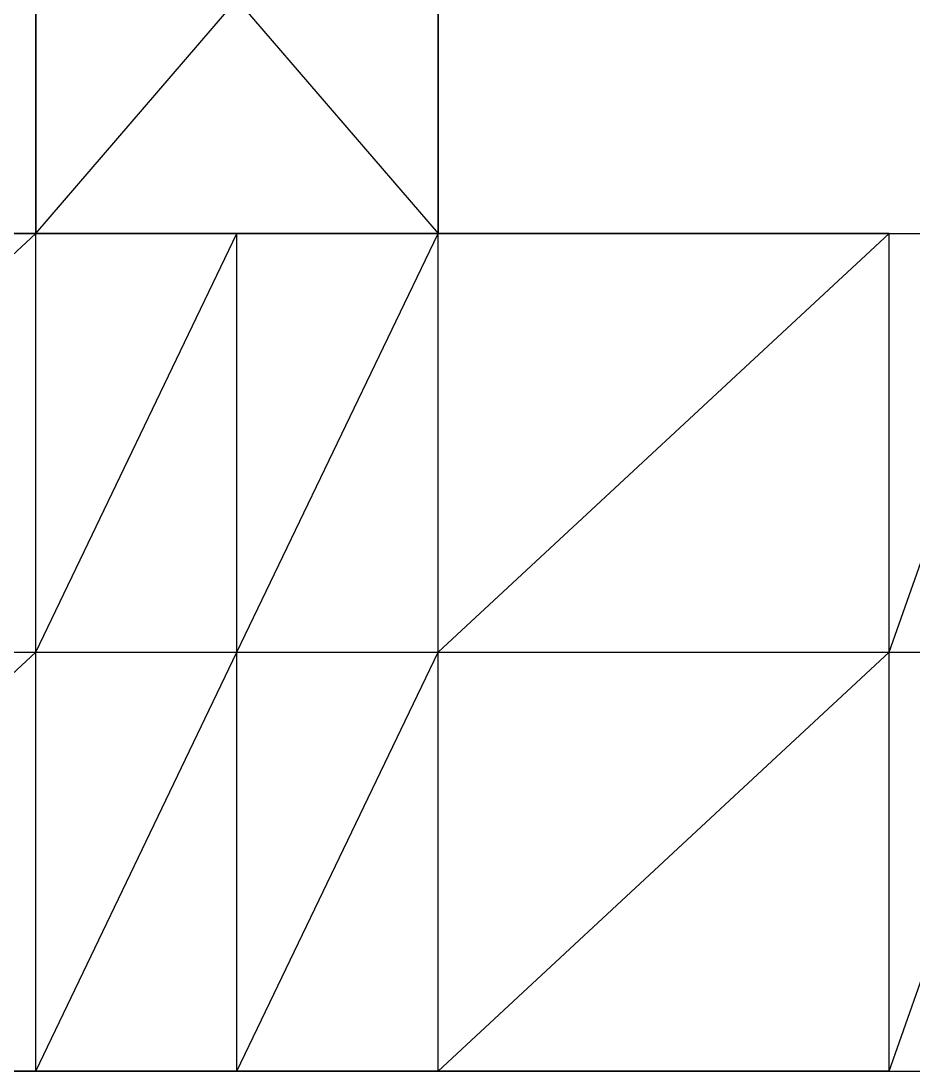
# Model space of a CAD drawing. Header units: metres. Extents: x 0.2 to 44.7, y -22 to 39.7.
# Drawn here: x 11.03 to 27.44, y 0.3 to 19.61 of the extents above; entities that cross this region are included whole.
import ezdxf

# ---------------------------------------------------------------- set-up
doc = ezdxf.new("R2010")
doc.units = ezdxf.units.M
for name, color, linetype in [('beam_x', 3, 'Continuous'), ('beam_y', 2, 'Continuous'), ('brace_xz', 6, 'Continuous'), ('bridge_beam', 30, 'Continuous'), ('bridge_rigid', 50, 'Continuous'), ('bridge_truss', 40, 'Continuous'), ('column', 4, 'Continuous'), ('floor_brace', 5, 'Continuous')]:
    doc.layers.add(name, color=color, linetype=linetype)

msp = doc.modelspace()

# ---------------------------------------------------------------- linework, layer by layer
at = {"layer": 'beam_x'}
for p, q in [((3, 15.7), (11.3, 15.7)), ((3, 15.7, 9), (11.3, 15.7, 9)), ((3, 15.7, 15), (11.3, 15.7, 15)), ((3, 15.7, 21), (11.3, 15.7, 21)), ((3, 15.7, 27), (11.3, 15.7, 27)), ((3, 15.7, 33), (11.3, 15.7, 33)), ((3, 15.7, 39), (11.3, 15.7, 39)), ((3, 15.7, 45), (11.3, 15.7, 45)), ((3, 15.7, 51), (11.3, 15.7, 51)), ((3, 15.7, 57), (11.3, 15.7, 57)), ((3, 15.7, 63), (11.3, 15.7, 63)), ((3, 15.7, 69), (11.3, 15.7, 69)), ((3, 15.7, 75), (11.3, 15.7, 75)), ((3, 15.7, 81), (11.3, 15.7, 81)), ((3, 15.7, 87), (11.3, 15.7, 87)), ((3, 15.7, 93), (11.3, 15.7, 93)), ((3, 15.7, 99), (11.3, 15.7, 99)), ((3, 15.7, 105), (11.3, 15.7, 105)), ((3, 15.7, 111), (11.3, 15.7, 111)), ((3, 15.7, 117), (11.3, 15.7, 117)), ((3, 15.7, 123), (11.3, 15.7, 123)), ((3, 15.7, 129), (11.3, 15.7, 129)), ((3, 15.7, 135), (11.3, 15.7, 135)), ((3, 15.7, 141), (11.3, 15.7, 141)), ((3, 15.7, 147), (11.3, 15.7, 147)), ((3, 15.7, 153), (11.3, 15.7, 153)), ((11.3, 15.7), (15, 15.7)), ((11.3, 15.7, 9), (15, 15.7, 9)), ((11.3, 15.7, 15), (15, 15.7, 15)), ((11.3, 15.7, 21), (15, 15.7, 21)), ((11.3, 15.7, 27), (15, 15.7, 27)), ((11.3, 15.7, 33), (15, 15.7, 33)), ((11.3, 15.7, 39), (15, 15.7, 39)), ((11.3, 15.7, 45), (15, 15.7, 45)), ((11.3, 15.7, 51), (15, 15.7, 51)), ((11.3, 15.7, 57), (15, 15.7, 57)), ((11.3, 15.7, 63), (15, 15.7, 63)), ((11.3, 15.7, 69), (15, 15.7, 69)), ((11.3, 15.7, 75), (15, 15.7, 75)), ((11.3, 15.7, 81), (15, 15.7, 81)), ((11.3, 15.7, 87), (15, 15.7, 87)), ((11.3, 15.7, 93), (15, 15.7, 93)), ((11.3, 15.7, 99), (15, 15.7, 99)), ((11.3, 15.7, 105), (15, 15.7, 105)), ((11.3, 15.7, 111), (15, 15.7, 111)), ((11.3, 15.7, 117), (15, 15.7, 117)), ((11.3, 15.7, 123), (15, 15.7, 123)), ((11.3, 15.7, 129), (15, 15.7, 129)), ((11.3, 15.7, 135), (15, 15.7, 135)), ((11.3, 15.7, 141), (15, 15.7, 141)), ((11.3, 15.7, 147), (15, 15.7, 147)), ((11.3, 15.7, 153), (15, 15.7, 153)), ((15, 15.7), (18.7, 15.7)), ((15, 15.7, 9), (18.7, 15.7, 9)), ((15, 15.7, 15), (18.7, 15.7, 15)), ((15, 15.7, 21), (18.7, 15.7, 21)), ((15, 15.7, 27), (18.7, 15.7, 27)), ((15, 15.7, 33), (18.7, 15.7, 33)), ((15, 15.7, 39), (18.7, 15.7, 39)), ((15, 15.7, 45), (18.7, 15.7, 45)), ((15, 15.7, 51), (18.7, 15.7, 51)), ((15, 15.7, 57), (18.7, 15.7, 57)), ((15, 15.7, 63), (18.7, 15.7, 63)), ((15, 15.7, 69), (18.7, 15.7, 69)), ((15, 15.7, 75), (18.7, 15.7, 75)), ((15, 15.7, 81), (18.7, 15.7, 81)), ((15, 15.7, 87), (18.7, 15.7, 87)), ((15, 15.7, 93), (18.7, 15.7, 93)), ((15, 15.7, 99), (18.7, 15.7, 99)), ((15, 15.7, 105), (18.7, 15.7, 105)), ((15, 15.7, 111), (18.7, 15.7, 111)), ((15, 15.7, 117), (18.7, 15.7, 117)), ((15, 15.7, 123), (18.7, 15.7, 123)), ((15, 15.7, 129), (18.7, 15.7, 129)), ((15, 15.7, 135), (18.7, 15.7, 135)), ((15, 15.7, 141), (18.7, 15.7, 141)), ((15, 15.7, 147), (18.7, 15.7, 147)), ((15, 15.7, 153), (18.7, 15.7, 153)), ((18.7, 15.7), (27, 15.7)), ((18.7, 15.7, 9), (27, 15.7, 9)), ((18.7, 15.7, 15), (27, 15.7, 15)), ((18.7, 15.7, 21), (27, 15.7, 21)), ((18.7, 15.7, 27), (27, 15.7, 27)), ((18.7, 15.7, 33), (27, 15.7, 33)), ((18.7, 15.7, 39), (27, 15.7, 39)), ((18.7, 15.7, 45), (27, 15.7, 45)), ((18.7, 15.7, 51), (27, 15.7, 51)), ((18.7, 15.7, 57), (27, 15.7, 57)), ((18.7, 15.7, 63), (27, 15.7, 63)), ((18.7, 15.7, 69), (27, 15.7, 69)), ((18.7, 15.7, 75), (27, 15.7, 75)), ((18.7, 15.7, 81), (27, 15.7, 81)), ((18.7, 15.7, 87), (27, 15.7, 87)), ((18.7, 15.7, 93), (27, 15.7, 93)), ((18.7, 15.7, 99), (27, 15.7, 99)), ((18.7, 15.7, 105), (27, 15.7, 105)), ((18.7, 15.7, 111), (27, 15.7, 111)), ((18.7, 15.7, 117), (27, 15.7, 117)), ((18.7, 15.7, 123), (27, 15.7, 123)), ((18.7, 15.7, 129), (27, 15.7, 129)), ((18.7, 15.7, 135), (27, 15.7, 135)), ((18.7, 15.7, 141), (27, 15.7, 141)), ((18.7, 15.7, 147), (27, 15.7, 147)), ((18.7, 15.7, 153), (27, 15.7, 153)), ((27, 15.7), (29.7, 15.7)), ((27, 15.7, 9), (29.7, 15.7, 9)), ((27, 15.7, 15), (29.7, 15.7, 15)), ((27, 15.7, 21), (29.7, 15.7, 21)), ((27, 15.7, 27), (29.7, 15.7, 27)), ((27, 15.7, 33), (29.7, 15.7, 33)), ((27, 15.7, 39), (29.7, 15.7, 39)), ((27, 15.7, 45), (29.7, 15.7, 45)), ((27, 15.7, 51), (29.7, 15.7, 51)), ((27, 15.7, 57), (29.7, 15.7, 57)), ((27, 15.7, 63), (29.7, 15.7, 63)), ((27, 15.7, 69), (29.7, 15.7, 69)), ((27, 15.7, 75), (29.7, 15.7, 75)), ((27, 15.7, 81), (29.7, 15.7, 81)), ((27, 15.7, 87), (29.7, 15.7, 87)), ((27, 15.7, 93), (29.7, 15.7, 93)), ((27, 15.7, 99), (29.7, 15.7, 99)), ((27, 15.7, 105), (29.7, 15.7, 105)), ((27, 15.7, 111), (29.7, 15.7, 111)), ((27, 15.7, 117), (29.7, 15.7, 117)), ((27, 15.7, 123), (29.7, 15.7, 123)), ((27, 15.7, 129), (29.7, 15.7, 129)), ((27, 15.7, 135), (29.7, 15.7, 135)), ((27, 15.7, 141), (29.7, 15.7, 141)), ((27, 15.7, 147), (29.7, 15.7, 147)), ((27, 15.7, 153), (29.7, 15.7, 153)), ((3, 8), (11.3, 8)), ((3, 8, 27), (11.3, 8, 27)), ((3, 8, 51), (11.3, 8, 51)), ((3, 8, 75), (11.3, 8, 75)), ((3, 8, 99), (11.3, 8, 99)), ((3, 8, 123), (11.3, 8, 123)), ((3, 8, 147), (11.3, 8, 147)), ((11.3, 8), (15, 8)), ((11.3, 8, 27), (15, 8, 27)), ((11.3, 8, 51), (15, 8, 51)), ((11.3, 8, 75), (15, 8, 75)), ((11.3, 8, 99), (15, 8, 99)), ((11.3, 8, 123), (15, 8, 123)), ((11.3, 8, 147), (15, 8, 147)), ((15, 8), (18.7, 8)), ((15, 8, 27), (18.7, 8, 27)), ((15, 8, 51), (18.7, 8, 51)), ((15, 8, 75), (18.7, 8, 75)), ((15, 8, 99), (18.7, 8, 99)), ((15, 8, 123), (18.7, 8, 123)), ((15, 8, 147), (18.7, 8, 147)), ((18.7, 8), (27, 8)), ((18.7, 8, 27), (27, 8, 27)), ((18.7, 8, 51), (27, 8, 51)), ((18.7, 8, 75), (27, 8, 75)), ((18.7, 8, 99), (27, 8, 99)), ((18.7, 8, 123), (27, 8, 123)), ((18.7, 8, 147), (27, 8, 147)), ((27, 8), (29.7, 8)), ((27, 8, 27), (29.7, 8, 27)), ((27, 8, 51), (29.7, 8, 51)), ((27, 8, 75), (29.7, 8, 75)), ((27, 8, 99), (29.7, 8, 99)), ((27, 8, 123), (29.7, 8, 123)), ((27, 8, 147), (29.7, 8, 147)), ((3, 0.3), (11.3, 0.3)), ((3, 0.3, 9), (11.3, 0.3, 9)), ((3, 0.3, 15), (11.3, 0.3, 15)), ((3, 0.3, 21), (11.3, 0.3, 21)), ((3, 0.3, 27), (11.3, 0.3, 27)), ((3, 0.3, 33), (11.3, 0.3, 33)), ((3, 0.3, 39), (11.3, 0.3, 39)), ((3, 0.3, 45), (11.3, 0.3, 45)), ((3, 0.3, 51), (11.3, 0.3, 51)), ((3, 0.3, 57), (11.3, 0.3, 57)), ((3, 0.3, 63), (11.3, 0.3, 63)), ((3, 0.3, 69), (11.3, 0.3, 69)), ((3, 0.3, 75), (11.3, 0.3, 75)), ((3, 0.3, 81), (11.3, 0.3, 81)), ((3, 0.3, 87), (11.3, 0.3, 87)), ((3, 0.3, 93), (11.3, 0.3, 93)), ((3, 0.3, 99), (11.3, 0.3, 99)), ((3, 0.3, 105), (11.3, 0.3, 105)), ((3, 0.3, 111), (11.3, 0.3, 111)), ((3, 0.3, 117), (11.3, 0.3, 117)), ((3, 0.3, 123), (11.3, 0.3, 123)), ((3, 0.3, 129), (11.3, 0.3, 129)), ((3, 0.3, 135), (11.3, 0.3, 135)), ((3, 0.3, 141), (11.3, 0.3, 141)), ((3, 0.3, 147), (11.3, 0.3, 147)), ((3, 0.3, 153), (11.3, 0.3, 153)), ((11.3, 0.3), (15, 0.3)), ((11.3, 0.3, 9), (15, 0.3, 9)), ((11.3, 0.3, 15), (15, 0.3, 15)), ((11.3, 0.3, 21), (15, 0.3, 21)), ((11.3, 0.3, 27), (15, 0.3, 27)), ((11.3, 0.3, 33), (15, 0.3, 33)), ((11.3, 0.3, 39), (15, 0.3, 39)), ((11.3, 0.3, 45), (15, 0.3, 45)), ((11.3, 0.3, 51), (15, 0.3, 51)), ((11.3, 0.3, 57), (15, 0.3, 57)), ((11.3, 0.3, 63), (15, 0.3, 63)), ((11.3, 0.3, 69), (15, 0.3, 69)), ((11.3, 0.3, 75), (15, 0.3, 75)), ((11.3, 0.3, 81), (15, 0.3, 81)), ((11.3, 0.3, 87), (15, 0.3, 87)), ((11.3, 0.3, 93), (15, 0.3, 93)), ((11.3, 0.3, 99), (15, 0.3, 99)), ((11.3, 0.3, 105), (15, 0.3, 105)), ((11.3, 0.3, 111), (15, 0.3, 111)), ((11.3, 0.3, 117), (15, 0.3, 117)), ((11.3, 0.3, 123), (15, 0.3, 123)), ((11.3, 0.3, 129), (15, 0.3, 129)), ((11.3, 0.3, 135), (15, 0.3, 135)), ((11.3, 0.3, 141), (15, 0.3, 141)), ((11.3, 0.3, 147), (15, 0.3, 147)), ((11.3, 0.3, 153), (15, 0.3, 153)), ((15, 0.3), (18.7, 0.3)), ((15, 0.3, 9), (18.7, 0.3, 9)), ((15, 0.3, 15), (18.7, 0.3, 15)), ((15, 0.3, 21), (18.7, 0.3, 21)), ((15, 0.3, 27), (18.7, 0.3, 27)), ((15, 0.3, 33), (18.7, 0.3, 33)), ((15, 0.3, 39), (18.7, 0.3, 39)), ((15, 0.3, 45), (18.7, 0.3, 45)), ((15, 0.3, 51), (18.7, 0.3, 51)), ((15, 0.3, 57), (18.7, 0.3, 57)), ((15, 0.3, 63), (18.7, 0.3, 63)), ((15, 0.3, 69), (18.7, 0.3, 69)), ((15, 0.3, 75), (18.7, 0.3, 75)), ((15, 0.3, 81), (18.7, 0.3, 81)), ((15, 0.3, 87), (18.7, 0.3, 87)), ((15, 0.3, 93), (18.7, 0.3, 93)), ((15, 0.3, 99), (18.7, 0.3, 99)), ((15, 0.3, 105), (18.7, 0.3, 105)), ((15, 0.3, 111), (18.7, 0.3, 111)), ((15, 0.3, 117), (18.7, 0.3, 117)), ((15, 0.3, 123), (18.7, 0.3, 123)), ((15, 0.3, 129), (18.7, 0.3, 129)), ((15, 0.3, 135), (18.7, 0.3, 135)), ((15, 0.3, 141), (18.7, 0.3, 141)), ((15, 0.3, 147), (18.7, 0.3, 147)), ((15, 0.3, 153), (18.7, 0.3, 153)), ((18.7, 0.3), (27, 0.3)), ((18.7, 0.3, 9), (27, 0.3, 9)), ((18.7, 0.3, 15), (27, 0.3, 15)), ((18.7, 0.3, 21), (27, 0.3, 21)), ((18.7, 0.3, 27), (27, 0.3, 27)), ((18.7, 0.3, 33), (27, 0.3, 33)), ((18.7, 0.3, 39), (27, 0.3, 39)), ((18.7, 0.3, 45), (27, 0.3, 45)), ((18.7, 0.3, 51), (27, 0.3, 51)), ((18.7, 0.3, 57), (27, 0.3, 57)), ((18.7, 0.3, 63), (27, 0.3, 63)), ((18.7, 0.3, 69), (27, 0.3, 69)), ((18.7, 0.3, 75), (27, 0.3, 75)), ((18.7, 0.3, 81), (27, 0.3, 81)), ((18.7, 0.3, 87), (27, 0.3, 87)), ((18.7, 0.3, 93), (27, 0.3, 93)), ((18.7, 0.3, 99), (27, 0.3, 99)), ((18.7, 0.3, 105), (27, 0.3, 105)), ((18.7, 0.3, 111), (27, 0.3, 111)), ((18.7, 0.3, 117), (27, 0.3, 117)), ((18.7, 0.3, 123), (27, 0.3, 123)), ((18.7, 0.3, 129), (27, 0.3, 129)), ((18.7, 0.3, 135), (27, 0.3, 135)), ((18.7, 0.3, 141), (27, 0.3, 141)), ((18.7, 0.3, 147), (27, 0.3, 147)), ((18.7, 0.3, 153), (27, 0.3, 153)), ((27, 0.3), (29.7, 0.3)), ((27, 0.3, 9), (29.7, 0.3, 9)), ((27, 0.3, 15), (29.7, 0.3, 15)), ((27, 0.3, 21), (29.7, 0.3, 21)), ((27, 0.3, 27), (29.7, 0.3, 27)), ((27, 0.3, 33), (29.7, 0.3, 33)), ((27, 0.3, 39), (29.7, 0.3, 39)), ((27, 0.3, 45), (29.7, 0.3, 45)), ((27, 0.3, 51), (29.7, 0.3, 51)), ((27, 0.3, 57), (29.7, 0.3, 57)), ((27, 0.3, 63), (29.7, 0.3, 63)), ((27, 0.3, 69), (29.7, 0.3, 69)), ((27, 0.3, 75), (29.7, 0.3, 75)), ((27, 0.3, 81), (29.7, 0.3, 81)), ((27, 0.3, 87), (29.7, 0.3, 87)), ((27, 0.3, 93), (29.7, 0.3, 93)), ((27, 0.3, 99), (29.7, 0.3, 99)), ((27, 0.3, 105), (29.7, 0.3, 105)), ((27, 0.3, 111), (29.7, 0.3, 111)), ((27, 0.3, 117), (29.7, 0.3, 117)), ((27, 0.3, 123), (29.7, 0.3, 123)), ((27, 0.3, 129), (29.7, 0.3, 129)), ((27, 0.3, 135), (29.7, 0.3, 135)), ((27, 0.3, 141), (29.7, 0.3, 141)), ((27, 0.3, 147), (29.7, 0.3, 147)), ((27, 0.3, 153), (29.7, 0.3, 153))]:
    msp.add_line(p, q, dxfattribs=at)
at = {"layer": 'beam_y'}
for p, q in [((11.3, 8), (11.3, 15.7)), ((11.3, 8, 27), (11.3, 15.7, 27)), ((11.3, 8, 51), (11.3, 15.7, 51)), ((11.3, 8, 75), (11.3, 15.7, 75)), ((11.3, 8, 99), (11.3, 15.7, 99)), ((11.3, 8, 123), (11.3, 15.7, 123)), ((11.3, 8, 147), (11.3, 15.7, 147)), ((15, 8), (15, 15.7)), ((15, 8, 27), (15, 15.7, 27)), ((15, 8, 51), (15, 15.7, 51)), ((15, 8, 75), (15, 15.7, 75)), ((15, 8, 99), (15, 15.7, 99)), ((15, 8, 123), (15, 15.7, 123)), ((15, 8, 147), (15, 15.7, 147)), ((18.7, 8), (18.7, 15.7)), ((18.7, 8, 27), (18.7, 15.7, 27)), ((18.7, 8, 51), (18.7, 15.7, 51)), ((18.7, 8, 75), (18.7, 15.7, 75)), ((18.7, 8, 99), (18.7, 15.7, 99)), ((18.7, 8, 123), (18.7, 15.7, 123)), ((18.7, 8, 147), (18.7, 15.7, 147)), ((27, 8), (27, 15.7)), ((27, 8, 27), (27, 15.7, 27)), ((27, 8, 51), (27, 15.7, 51)), ((27, 8, 75), (27, 15.7, 75)), ((27, 8, 99), (27, 15.7, 99)), ((27, 8, 123), (27, 15.7, 123)), ((27, 8, 147), (27, 15.7, 147)), ((11.3, 0.3), (11.3, 8)), ((11.3, 0.3, 27), (11.3, 8, 27)), ((11.3, 0.3, 51), (11.3, 8, 51)), ((11.3, 0.3, 75), (11.3, 8, 75)), ((11.3, 0.3, 99), (11.3, 8, 99)), ((11.3, 0.3, 123), (11.3, 8, 123)), ((11.3, 0.3, 147), (11.3, 8, 147)), ((15, 0.3), (15, 8)), ((15, 0.3, 27), (15, 8, 27)), ((15, 0.3, 51), (15, 8, 51)), ((15, 0.3, 75), (15, 8, 75)), ((15, 0.3, 99), (15, 8, 99)), ((15, 0.3, 123), (15, 8, 123)), ((15, 0.3, 147), (15, 8, 147)), ((18.7, 0.3), (18.7, 8)), ((18.7, 0.3, 27), (18.7, 8, 27)), ((18.7, 0.3, 51), (18.7, 8, 51)), ((18.7, 0.3, 75), (18.7, 8, 75)), ((18.7, 0.3, 99), (18.7, 8, 99)), ((18.7, 0.3, 123), (18.7, 8, 123)), ((18.7, 0.3, 147), (18.7, 8, 147)), ((27, 0.3), (27, 8)), ((27, 0.3, 27), (27, 8, 27)), ((27, 0.3, 51), (27, 8, 51)), ((27, 0.3, 75), (27, 8, 75)), ((27, 0.3, 99), (27, 8, 99)), ((27, 0.3, 123), (27, 8, 123)), ((27, 0.3, 147), (27, 8, 147))]:
    msp.add_line(p, q, dxfattribs=at)
at = {"layer": 'brace_xz'}
for p, q in [((3, 15.7), (11.3, 15.7, 9)), ((11.3, 15.7), (3, 15.7, 9)), ((3, 15.7, 9), (11.3, 15.7, 15)), ((11.3, 15.7, 9), (3, 15.7, 15)), ((3, 15.7, 15), (11.3, 15.7, 21)), ((11.3, 15.7, 15), (3, 15.7, 21)), ((3, 15.7, 21), (11.3, 15.7, 27)), ((11.3, 15.7, 21), (3, 15.7, 27)), ((3, 15.7, 27), (11.3, 15.7, 45)), ((11.3, 15.7, 27), (3, 15.7, 45)), ((3, 15.7, 45), (11.3, 15.7, 63)), ((11.3, 15.7, 45), (3, 15.7, 63)), ((3, 15.7, 63), (11.3, 15.7, 81)), ((11.3, 15.7, 63), (3, 15.7, 81)), ((3, 15.7, 81), (11.3, 15.7, 99)), ((11.3, 15.7, 81), (3, 15.7, 99)), ((3, 15.7, 99), (11.3, 15.7, 117)), ((11.3, 15.7, 99), (3, 15.7, 117)), ((3, 15.7, 117), (11.3, 15.7, 135)), ((11.3, 15.7, 117), (3, 15.7, 135)), ((3, 15.7, 135), (11.3, 15.7, 153)), ((11.3, 15.7, 135), (3, 15.7, 153)), ((11.3, 15.7), (15, 15.7, 9)), ((15, 15.7), (11.3, 15.7, 9)), ((11.3, 15.7, 9), (15, 15.7, 15)), ((15, 15.7, 9), (11.3, 15.7, 15)), ((11.3, 15.7, 15), (15, 15.7, 21)), ((15, 15.7, 15), (11.3, 15.7, 21)), ((11.3, 15.7, 21), (15, 15.7, 27)), ((15, 15.7, 21), (11.3, 15.7, 27)), ((11.3, 15.7, 27), (15, 15.7, 33)), ((15, 15.7, 27), (11.3, 15.7, 33)), ((11.3, 15.7, 33), (15, 15.7, 39)), ((15, 15.7, 33), (11.3, 15.7, 39)), ((11.3, 15.7, 39), (15, 15.7, 45)), ((15, 15.7, 39), (11.3, 15.7, 45)), ((11.3, 15.7, 45), (15, 15.7, 51)), ((15, 15.7, 45), (11.3, 15.7, 51)), ((11.3, 15.7, 51), (15, 15.7, 57)), ((15, 15.7, 51), (11.3, 15.7, 57)), ((11.3, 15.7, 57), (15, 15.7, 63)), ((15, 15.7, 57), (11.3, 15.7, 63)), ((11.3, 15.7, 63), (15, 15.7, 69)), ((15, 15.7, 63), (11.3, 15.7, 69)), ((11.3, 15.7, 69), (15, 15.7, 75)), ((15, 15.7, 69), (11.3, 15.7, 75)), ((11.3, 15.7, 75), (15, 15.7, 81)), ((15, 15.7, 75), (11.3, 15.7, 81)), ((11.3, 15.7, 141), (15, 15.7, 147)), ((15, 15.7, 141), (11.3, 15.7, 147)), ((11.3, 15.7, 147), (15, 15.7, 153)), ((15, 15.7, 147), (11.3, 15.7, 153)), ((15, 15.7), (18.7, 15.7, 9)), ((18.7, 15.7), (15, 15.7, 9)), ((15, 15.7, 9), (18.7, 15.7, 15)), ((18.7, 15.7, 9), (15, 15.7, 15)), ((15, 15.7, 15), (18.7, 15.7, 21)), ((18.7, 15.7, 15), (15, 15.7, 21)), ((15, 15.7, 21), (18.7, 15.7, 27)), ((18.7, 15.7, 21), (15, 15.7, 27)), ((15, 15.7, 27), (18.7, 15.7, 33)), ((18.7, 15.7, 27), (15, 15.7, 33)), ((15, 15.7, 33), (18.7, 15.7, 39)), ((18.7, 15.7, 33), (15, 15.7, 39)), ((15, 15.7, 39), (18.7, 15.7, 45)), ((18.7, 15.7, 39), (15, 15.7, 45)), ((15, 15.7, 45), (18.7, 15.7, 51)), ((18.7, 15.7, 45), (15, 15.7, 51)), ((15, 15.7, 51), (18.7, 15.7, 57)), ((18.7, 15.7, 51), (15, 15.7, 57)), ((15, 15.7, 57), (18.7, 15.7, 63)), ((18.7, 15.7, 57), (15, 15.7, 63)), ((15, 15.7, 63), (18.7, 15.7, 69)), ((18.7, 15.7, 63), (15, 15.7, 69)), ((15, 15.7, 69), (18.7, 15.7, 75)), ((18.7, 15.7, 69), (15, 15.7, 75)), ((15, 15.7, 75), (18.7, 15.7, 81)), ((18.7, 15.7, 75), (15, 15.7, 81)), ((15, 15.7, 141), (18.7, 15.7, 147)), ((18.7, 15.7, 141), (15, 15.7, 147)), ((15, 15.7, 147), (18.7, 15.7, 153)), ((18.7, 15.7, 147), (15, 15.7, 153)), ((18.7, 15.7), (27, 15.7, 9)), ((27, 15.7), (18.7, 15.7, 9)), ((18.7, 15.7, 9), (27, 15.7, 15)), ((27, 15.7, 9), (18.7, 15.7, 15)), ((18.7, 15.7, 15), (27, 15.7, 21)), ((27, 15.7, 15), (18.7, 15.7, 21)), ((18.7, 15.7, 21), (27, 15.7, 27)), ((27, 15.7, 21), (18.7, 15.7, 27)), ((18.7, 15.7, 27), (27, 15.7, 45)), ((27, 15.7, 27), (18.7, 15.7, 45)), ((18.7, 15.7, 45), (27, 15.7, 63)), ((27, 15.7, 45), (18.7, 15.7, 63)), ((18.7, 15.7, 63), (27, 15.7, 81)), ((27, 15.7, 63), (18.7, 15.7, 81)), ((18.7, 15.7, 81), (27, 15.7, 99)), ((27, 15.7, 81), (18.7, 15.7, 99)), ((18.7, 15.7, 99), (27, 15.7, 117)), ((27, 15.7, 99), (18.7, 15.7, 117)), ((18.7, 15.7, 117), (27, 15.7, 135)), ((27, 15.7, 117), (18.7, 15.7, 135)), ((18.7, 15.7, 135), (27, 15.7, 153)), ((27, 15.7, 135), (18.7, 15.7, 153)), ((3, 0.3), (11.3, 0.3, 9)), ((11.3, 0.3), (3, 0.3, 9)), ((3, 0.3, 9), (11.3, 0.3, 15)), ((11.3, 0.3, 9), (3, 0.3, 15)), ((3, 0.3, 15), (11.3, 0.3, 21)), ((11.3, 0.3, 15), (3, 0.3, 21)), ((3, 0.3, 21), (11.3, 0.3, 27)), ((11.3, 0.3, 21), (3, 0.3, 27)), ((3, 0.3, 27), (11.3, 0.3, 45)), ((11.3, 0.3, 27), (3, 0.3, 45)), ((3, 0.3, 45), (11.3, 0.3, 63)), ((11.3, 0.3, 45), (3, 0.3, 63)), ((3, 0.3, 63), (11.3, 0.3, 81)), ((11.3, 0.3, 63), (3, 0.3, 81)), ((3, 0.3, 81), (11.3, 0.3, 99)), ((11.3, 0.3, 81), (3, 0.3, 99)), ((3, 0.3, 99), (11.3, 0.3, 117)), ((11.3, 0.3, 99), (3, 0.3, 117)), ((3, 0.3, 117), (11.3, 0.3, 135)), ((11.3, 0.3, 117), (3, 0.3, 135)), ((3, 0.3, 135), (11.3, 0.3, 153)), ((11.3, 0.3, 135), (3, 0.3, 153)), ((11.3, 0.3), (15, 0.3, 9)), ((15, 0.3), (11.3, 0.3, 9)), ((11.3, 0.3, 9), (15, 0.3, 15)), ((15, 0.3, 9), (11.3, 0.3, 15)), ((11.3, 0.3, 15), (15, 0.3, 21)), ((15, 0.3, 15), (11.3, 0.3, 21)), ((11.3, 0.3, 21), (15, 0.3, 27)), ((15, 0.3, 21), (11.3, 0.3, 27)), ((11.3, 0.3, 27), (15, 0.3, 33)), ((15, 0.3, 27), (11.3, 0.3, 33)), ((11.3, 0.3, 33), (15, 0.3, 39)), ((15, 0.3, 33), (11.3, 0.3, 39)), ((11.3, 0.3, 39), (15, 0.3, 45)), ((15, 0.3, 39), (11.3, 0.3, 45)), ((11.3, 0.3, 45), (15, 0.3, 51)), ((15, 0.3, 45), (11.3, 0.3, 51)), ((11.3, 0.3, 51), (15, 0.3, 57)), ((15, 0.3, 51), (11.3, 0.3, 57)), ((11.3, 0.3, 57), (15, 0.3, 63)), ((15, 0.3, 57), (11.3, 0.3, 63)), ((11.3, 0.3, 63), (15, 0.3, 69)), ((15, 0.3, 63), (11.3, 0.3, 69)), ((11.3, 0.3, 69), (15, 0.3, 75)), ((15, 0.3, 69), (11.3, 0.3, 75)), ((11.3, 0.3, 75), (15, 0.3, 81)), ((15, 0.3, 75), (11.3, 0.3, 81)), ((11.3, 0.3, 141), (15, 0.3, 147)), ((15, 0.3, 141), (11.3, 0.3, 147)), ((11.3, 0.3, 147), (15, 0.3, 153)), ((15, 0.3, 147), (11.3, 0.3, 153)), ((15, 0.3), (18.7, 0.3, 9)), ((18.7, 0.3), (15, 0.3, 9)), ((15, 0.3, 9), (18.7, 0.3, 15)), ((18.7, 0.3, 9), (15, 0.3, 15)), ((15, 0.3, 15), (18.7, 0.3, 21)), ((18.7, 0.3, 15), (15, 0.3, 21)), ((15, 0.3, 21), (18.7, 0.3, 27)), ((18.7, 0.3, 21), (15, 0.3, 27)), ((15, 0.3, 27), (18.7, 0.3, 33)), ((18.7, 0.3, 27), (15, 0.3, 33)), ((15, 0.3, 33), (18.7, 0.3, 39)), ((18.7, 0.3, 33), (15, 0.3, 39)), ((15, 0.3, 39), (18.7, 0.3, 45)), ((18.7, 0.3, 39), (15, 0.3, 45)), ((15, 0.3, 45), (18.7, 0.3, 51)), ((18.7, 0.3, 45), (15, 0.3, 51)), ((15, 0.3, 51), (18.7, 0.3, 57)), ((18.7, 0.3, 51), (15, 0.3, 57)), ((15, 0.3, 57), (18.7, 0.3, 63)), ((18.7, 0.3, 57), (15, 0.3, 63)), ((15, 0.3, 63), (18.7, 0.3, 69)), ((18.7, 0.3, 63), (15, 0.3, 69)), ((15, 0.3, 69), (18.7, 0.3, 75)), ((18.7, 0.3, 69), (15, 0.3, 75)), ((15, 0.3, 75), (18.7, 0.3, 81)), ((18.7, 0.3, 75), (15, 0.3, 81)), ((15, 0.3, 141), (18.7, 0.3, 147)), ((18.7, 0.3, 141), (15, 0.3, 147)), ((15, 0.3, 147), (18.7, 0.3, 153)), ((18.7, 0.3, 147), (15, 0.3, 153)), ((18.7, 0.3), (27, 0.3, 9)), ((27, 0.3), (18.7, 0.3, 9)), ((18.7, 0.3, 9), (27, 0.3, 15)), ((27, 0.3, 9), (18.7, 0.3, 15)), ((18.7, 0.3, 15), (27, 0.3, 21)), ((27, 0.3, 15), (18.7, 0.3, 21)), ((18.7, 0.3, 21), (27, 0.3, 27)), ((27, 0.3, 21), (18.7, 0.3, 27)), ((18.7, 0.3, 27), (27, 0.3, 45)), ((27, 0.3, 27), (18.7, 0.3, 45)), ((18.7, 0.3, 45), (27, 0.3, 63)), ((27, 0.3, 45), (18.7, 0.3, 63)), ((18.7, 0.3, 63), (27, 0.3, 81)), ((27, 0.3, 63), (18.7, 0.3, 81)), ((18.7, 0.3, 81), (27, 0.3, 99)), ((27, 0.3, 81), (18.7, 0.3, 99)), ((18.7, 0.3, 99), (27, 0.3, 117)), ((27, 0.3, 99), (18.7, 0.3, 117)), ((18.7, 0.3, 117), (27, 0.3, 135)), ((27, 0.3, 117), (18.7, 0.3, 135)), ((18.7, 0.3, 135), (27, 0.3, 153)), ((27, 0.3, 135), (18.7, 0.3, 153))]:
    msp.add_line(p, q, dxfattribs=at)
at = {"layer": 'bridge_beam'}
for p, q in [((11.3, 15.7, 33), (11.3, 20, 33)), ((11.3, 15.7, 39), (11.3, 20, 39)), ((11.3, 15.7, 69), (11.3, 20, 69)), ((11.3, 15.7, 75), (11.3, 20, 75)), ((11.3, 15.7, 105), (11.3, 20, 105)), ((11.3, 15.7, 111), (11.3, 20, 111)), ((11.3, 15.7, 141), (11.3, 20, 141)), ((11.3, 15.7, 153), (11.3, 20, 153)), ((18.7, 15.7, 33), (18.7, 20, 33)), ((18.7, 15.7, 39), (18.7, 20, 39)), ((18.7, 15.7, 69), (18.7, 20, 69)), ((18.7, 15.7, 75), (18.7, 20, 75)), ((18.7, 15.7, 105), (18.7, 20, 105)), ((18.7, 15.7, 111), (18.7, 20, 111)), ((18.7, 15.7, 141), (18.7, 20, 141)), ((18.7, 15.7, 153), (18.7, 20, 153))]:
    msp.add_line(p, q, dxfattribs=at)
at = {"layer": 'bridge_rigid'}
for p, q in [((11.3, 15.7, 33), (18.7, 24.3, 33)), ((11.3, 24.3, 33), (18.7, 15.7, 33)), ((11.3, 15.7, 39), (18.7, 24.3, 39)), ((11.3, 24.3, 39), (18.7, 15.7, 39)), ((11.3, 15.7, 69), (18.7, 24.3, 69)), ((11.3, 24.3, 69), (18.7, 15.7, 69)), ((11.3, 15.7, 75), (18.7, 24.3, 75)), ((11.3, 24.3, 75), (18.7, 15.7, 75)), ((11.3, 15.7, 105), (18.7, 24.3, 105)), ((11.3, 24.3, 105), (18.7, 15.7, 105)), ((11.3, 15.7, 111), (18.7, 24.3, 111)), ((11.3, 24.3, 111), (18.7, 15.7, 111)), ((11.3, 15.7, 141), (18.7, 24.3, 141)), ((11.3, 24.3, 141), (18.7, 15.7, 141)), ((11.3, 15.7, 153), (18.7, 24.3, 153)), ((11.3, 24.3, 153), (18.7, 15.7, 153))]:
    msp.add_line(p, q, dxfattribs=at)
at = {"layer": 'bridge_truss'}
for p, q in [((11.3, 15.7, 33), (11.3, 20, 39)), ((11.3, 20, 33), (11.3, 15.7, 39)), ((11.3, 15.7, 69), (11.3, 20, 75)), ((11.3, 20, 69), (11.3, 15.7, 75)), ((11.3, 15.7, 105), (11.3, 20, 111)), ((11.3, 20, 105), (11.3, 15.7, 111)), ((11.3, 15.7, 141), (11.3, 20, 153)), ((11.3, 20, 141), (11.3, 15.7, 153)), ((18.7, 15.7, 33), (18.7, 20, 39)), ((18.7, 20, 33), (18.7, 15.7, 39)), ((18.7, 15.7, 69), (18.7, 20, 75)), ((18.7, 20, 69), (18.7, 15.7, 75)), ((18.7, 15.7, 105), (18.7, 20, 111)), ((18.7, 20, 105), (18.7, 15.7, 111)), ((18.7, 15.7, 141), (18.7, 20, 153)), ((18.7, 20, 141), (18.7, 15.7, 153))]:
    msp.add_line(p, q, dxfattribs=at)
at = {"layer": 'column'}
for p, q in [((11.3, 15.7), (11.3, 15.7, 9)), ((11.3, 15.7, 9), (11.3, 15.7, 15)), ((11.3, 15.7, 15), (11.3, 15.7, 21)), ((11.3, 15.7, 21), (11.3, 15.7, 27)), ((11.3, 15.7, 27), (11.3, 15.7, 33)), ((11.3, 15.7, 33), (11.3, 15.7, 39)), ((11.3, 15.7, 39), (11.3, 15.7, 45)), ((11.3, 15.7, 45), (11.3, 15.7, 51)), ((11.3, 15.7, 51), (11.3, 15.7, 57)), ((11.3, 15.7, 57), (11.3, 15.7, 63)), ((11.3, 15.7, 63), (11.3, 15.7, 69)), ((11.3, 15.7, 69), (11.3, 15.7, 75)), ((11.3, 15.7, 75), (11.3, 15.7, 81)), ((11.3, 15.7, 81), (11.3, 15.7, 87)), ((11.3, 15.7, 87), (11.3, 15.7, 93)), ((11.3, 15.7, 93), (11.3, 15.7, 99)), ((11.3, 15.7, 99), (11.3, 15.7, 105)), ((11.3, 15.7, 105), (11.3, 15.7, 111)), ((11.3, 15.7, 111), (11.3, 15.7, 117)), ((11.3, 15.7, 117), (11.3, 15.7, 123)), ((11.3, 15.7, 123), (11.3, 15.7, 129)), ((11.3, 15.7, 129), (11.3, 15.7, 135)), ((11.3, 15.7, 135), (11.3, 15.7, 141)), ((11.3, 15.7, 141), (11.3, 15.7, 147)), ((11.3, 15.7, 147), (11.3, 15.7, 153)), ((15, 15.7), (15, 15.7, 9)), ((15, 15.7, 9), (15, 15.7, 15)), ((15, 15.7, 15), (15, 15.7, 21)), ((15, 15.7, 21), (15, 15.7, 27)), ((15, 15.7, 27), (15, 15.7, 33)), ((15, 15.7, 33), (15, 15.7, 39)), ((15, 15.7, 39), (15, 15.7, 45)), ((15, 15.7, 45), (15, 15.7, 51)), ((15, 15.7, 51), (15, 15.7, 57)), ((15, 15.7, 57), (15, 15.7, 63)), ((15, 15.7, 63), (15, 15.7, 69)), ((15, 15.7, 69), (15, 15.7, 75)), ((15, 15.7, 75), (15, 15.7, 81)), ((15, 15.7, 81), (15, 15.7, 87)), ((15, 15.7, 87), (15, 15.7, 93)), ((15, 15.7, 93), (15, 15.7, 99)), ((15, 15.7, 99), (15, 15.7, 105)), ((15, 15.7, 105), (15, 15.7, 111)), ((15, 15.7, 111), (15, 15.7, 117)), ((15, 15.7, 117), (15, 15.7, 123)), ((15, 15.7, 123), (15, 15.7, 129)), ((15, 15.7, 129), (15, 15.7, 135)), ((15, 15.7, 135), (15, 15.7, 141)), ((15, 15.7, 141), (15, 15.7, 147)), ((15, 15.7, 147), (15, 15.7, 153)), ((18.7, 15.7), (18.7, 15.7, 9)), ((18.7, 15.7, 9), (18.7, 15.7, 15)), ((18.7, 15.7, 15), (18.7, 15.7, 21)), ((18.7, 15.7, 21), (18.7, 15.7, 27)), ((18.7, 15.7, 27), (18.7, 15.7, 33)), ((18.7, 15.7, 33), (18.7, 15.7, 39)), ((18.7, 15.7, 39), (18.7, 15.7, 45)), ((18.7, 15.7, 45), (18.7, 15.7, 51)), ((18.7, 15.7, 51), (18.7, 15.7, 57)), ((18.7, 15.7, 57), (18.7, 15.7, 63)), ((18.7, 15.7, 63), (18.7, 15.7, 69)), ((18.7, 15.7, 69), (18.7, 15.7, 75)), ((18.7, 15.7, 75), (18.7, 15.7, 81)), ((18.7, 15.7, 81), (18.7, 15.7, 87)), ((18.7, 15.7, 87), (18.7, 15.7, 93)), ((18.7, 15.7, 93), (18.7, 15.7, 99)), ((18.7, 15.7, 99), (18.7, 15.7, 105)), ((18.7, 15.7, 105), (18.7, 15.7, 111)), ((18.7, 15.7, 111), (18.7, 15.7, 117)), ((18.7, 15.7, 117), (18.7, 15.7, 123)), ((18.7, 15.7, 123), (18.7, 15.7, 129)), ((18.7, 15.7, 129), (18.7, 15.7, 135)), ((18.7, 15.7, 135), (18.7, 15.7, 141)), ((18.7, 15.7, 141), (18.7, 15.7, 147)), ((18.7, 15.7, 147), (18.7, 15.7, 153)), ((27, 15.7), (27, 15.7, 9)), ((27, 15.7, 9), (27, 15.7, 15)), ((27, 15.7, 15), (27, 15.7, 21)), ((27, 15.7, 21), (27, 15.7, 27)), ((27, 15.7, 27), (27, 15.7, 33)), ((27, 15.7, 33), (27, 15.7, 39)), ((27, 15.7, 39), (27, 15.7, 45)), ((27, 15.7, 45), (27, 15.7, 51)), ((27, 15.7, 51), (27, 15.7, 57)), ((27, 15.7, 57), (27, 15.7, 63)), ((27, 15.7, 63), (27, 15.7, 69)), ((27, 15.7, 69), (27, 15.7, 75)), ((27, 15.7, 75), (27, 15.7, 81)), ((27, 15.7, 81), (27, 15.7, 87)), ((27, 15.7, 87), (27, 15.7, 93)), ((27, 15.7, 93), (27, 15.7, 99)), ((27, 15.7, 99), (27, 15.7, 105)), ((27, 15.7, 105), (27, 15.7, 111)), ((27, 15.7, 111), (27, 15.7, 117)), ((27, 15.7, 117), (27, 15.7, 123)), ((27, 15.7, 123), (27, 15.7, 129)), ((27, 15.7, 129), (27, 15.7, 135)), ((27, 15.7, 135), (27, 15.7, 141)), ((27, 15.7, 141), (27, 15.7, 147)), ((27, 15.7, 147), (27, 15.7, 153)), ((11.3, 8), (11.3, 8, 9)), ((11.3, 8, 9), (11.3, 8, 15)), ((11.3, 8, 15), (11.3, 8, 21)), ((11.3, 8, 21), (11.3, 8, 27)), ((11.3, 8, 27), (11.3, 8, 33)), ((11.3, 8, 33), (11.3, 8, 39)), ((11.3, 8, 39), (11.3, 8, 45)), ((11.3, 8, 45), (11.3, 8, 51)), ((11.3, 8, 51), (11.3, 8, 57)), ((11.3, 8, 57), (11.3, 8, 63)), ((11.3, 8, 63), (11.3, 8, 69)), ((11.3, 8, 69), (11.3, 8, 75)), ((11.3, 8, 75), (11.3, 8, 81)), ((11.3, 8, 81), (11.3, 8, 87)), ((11.3, 8, 87), (11.3, 8, 93)), ((11.3, 8, 93), (11.3, 8, 99)), ((11.3, 8, 99), (11.3, 8, 105)), ((11.3, 8, 105), (11.3, 8, 111)), ((11.3, 8, 111), (11.3, 8, 117)), ((11.3, 8, 117), (11.3, 8, 123)), ((11.3, 8, 123), (11.3, 8, 129)), ((11.3, 8, 129), (11.3, 8, 135)), ((11.3, 8, 135), (11.3, 8, 141)), ((11.3, 8, 141), (11.3, 8, 147)), ((11.3, 8, 147), (11.3, 8, 153)), ((15, 8), (15, 8, 9)), ((15, 8, 9), (15, 8, 15)), ((15, 8, 15), (15, 8, 21)), ((15, 8, 21), (15, 8, 27)), ((15, 8, 27), (15, 8, 33)), ((15, 8, 33), (15, 8, 39)), ((15, 8, 39), (15, 8, 45)), ((15, 8, 45), (15, 8, 51)), ((15, 8, 51), (15, 8, 57)), ((15, 8, 57), (15, 8, 63)), ((15, 8, 63), (15, 8, 69)), ((15, 8, 69), (15, 8, 75)), ((15, 8, 75), (15, 8, 81)), ((15, 8, 81), (15, 8, 87)), ((15, 8, 87), (15, 8, 93)), ((15, 8, 93), (15, 8, 99)), ((15, 8, 99), (15, 8, 105)), ((15, 8, 105), (15, 8, 111)), ((15, 8, 111), (15, 8, 117)), ((15, 8, 117), (15, 8, 123)), ((15, 8, 123), (15, 8, 129)), ((15, 8, 129), (15, 8, 135)), ((15, 8, 135), (15, 8, 141)), ((15, 8, 141), (15, 8, 147)), ((15, 8, 147), (15, 8, 153)), ((18.7, 8), (18.7, 8, 9)), ((18.7, 8, 9), (18.7, 8, 15)), ((18.7, 8, 15), (18.7, 8, 21)), ((18.7, 8, 21), (18.7, 8, 27)), ((18.7, 8, 27), (18.7, 8, 33)), ((18.7, 8, 33), (18.7, 8, 39)), ((18.7, 8, 39), (18.7, 8, 45)), ((18.7, 8, 45), (18.7, 8, 51)), ((18.7, 8, 51), (18.7, 8, 57)), ((18.7, 8, 57), (18.7, 8, 63)), ((18.7, 8, 63), (18.7, 8, 69)), ((18.7, 8, 69), (18.7, 8, 75)), ((18.7, 8, 75), (18.7, 8, 81)), ((18.7, 8, 81), (18.7, 8, 87)), ((18.7, 8, 87), (18.7, 8, 93)), ((18.7, 8, 93), (18.7, 8, 99)), ((18.7, 8, 99), (18.7, 8, 105)), ((18.7, 8, 105), (18.7, 8, 111)), ((18.7, 8, 111), (18.7, 8, 117)), ((18.7, 8, 117), (18.7, 8, 123)), ((18.7, 8, 123), (18.7, 8, 129)), ((18.7, 8, 129), (18.7, 8, 135)), ((18.7, 8, 135), (18.7, 8, 141)), ((18.7, 8, 141), (18.7, 8, 147)), ((18.7, 8, 147), (18.7, 8, 153)), ((27, 8), (27, 8, 9)), ((27, 8, 9), (27, 8, 15)), ((27, 8, 15), (27, 8, 21)), ((27, 8, 21), (27, 8, 27)), ((27, 8, 27), (27, 8, 33)), ((27, 8, 33), (27, 8, 39)), ((27, 8, 39), (27, 8, 45)), ((27, 8, 45), (27, 8, 51)), ((27, 8, 51), (27, 8, 57)), ((27, 8, 57), (27, 8, 63)), ((27, 8, 63), (27, 8, 69)), ((27, 8, 69), (27, 8, 75)), ((27, 8, 75), (27, 8, 81)), ((27, 8, 81), (27, 8, 87)), ((27, 8, 87), (27, 8, 93)), ((27, 8, 93), (27, 8, 99)), ((27, 8, 99), (27, 8, 105)), ((27, 8, 105), (27, 8, 111)), ((27, 8, 111), (27, 8, 117)), ((27, 8, 117), (27, 8, 123)), ((27, 8, 123), (27, 8, 129)), ((27, 8, 129), (27, 8, 135)), ((27, 8, 135), (27, 8, 141)), ((27, 8, 141), (27, 8, 147)), ((27, 8, 147), (27, 8, 153)), ((11.3, 0.3), (11.3, 0.3, 9)), ((11.3, 0.3, 9), (11.3, 0.3, 15)), ((11.3, 0.3, 15), (11.3, 0.3, 21)), ((11.3, 0.3, 21), (11.3, 0.3, 27)), ((11.3, 0.3, 27), (11.3, 0.3, 33)), ((11.3, 0.3, 33), (11.3, 0.3, 39)), ((11.3, 0.3, 39), (11.3, 0.3, 45)), ((11.3, 0.3, 45), (11.3, 0.3, 51)), ((11.3, 0.3, 51), (11.3, 0.3, 57)), ((11.3, 0.3, 57), (11.3, 0.3, 63)), ((11.3, 0.3, 63), (11.3, 0.3, 69)), ((11.3, 0.3, 69), (11.3, 0.3, 75)), ((11.3, 0.3, 75), (11.3, 0.3, 81)), ((11.3, 0.3, 81), (11.3, 0.3, 87)), ((11.3, 0.3, 87), (11.3, 0.3, 93)), ((11.3, 0.3, 93), (11.3, 0.3, 99)), ((11.3, 0.3, 99), (11.3, 0.3, 105)), ((11.3, 0.3, 105), (11.3, 0.3, 111)), ((11.3, 0.3, 111), (11.3, 0.3, 117)), ((11.3, 0.3, 117), (11.3, 0.3, 123)), ((11.3, 0.3, 123), (11.3, 0.3, 129)), ((11.3, 0.3, 129), (11.3, 0.3, 135)), ((11.3, 0.3, 135), (11.3, 0.3, 141)), ((11.3, 0.3, 141), (11.3, 0.3, 147)), ((11.3, 0.3, 147), (11.3, 0.3, 153)), ((15, 0.3), (15, 0.3, 9)), ((15, 0.3, 9), (15, 0.3, 15)), ((15, 0.3, 15), (15, 0.3, 21)), ((15, 0.3, 21), (15, 0.3, 27)), ((15, 0.3, 27), (15, 0.3, 33)), ((15, 0.3, 33), (15, 0.3, 39)), ((15, 0.3, 39), (15, 0.3, 45)), ((15, 0.3, 45), (15, 0.3, 51)), ((15, 0.3, 51), (15, 0.3, 57)), ((15, 0.3, 57), (15, 0.3, 63)), ((15, 0.3, 63), (15, 0.3, 69)), ((15, 0.3, 69), (15, 0.3, 75)), ((15, 0.3, 75), (15, 0.3, 81)), ((15, 0.3, 81), (15, 0.3, 87)), ((15, 0.3, 87), (15, 0.3, 93)), ((15, 0.3, 93), (15, 0.3, 99)), ((15, 0.3, 99), (15, 0.3, 105)), ((15, 0.3, 105), (15, 0.3, 111)), ((15, 0.3, 111), (15, 0.3, 117)), ((15, 0.3, 117), (15, 0.3, 123)), ((15, 0.3, 123), (15, 0.3, 129)), ((15, 0.3, 129), (15, 0.3, 135)), ((15, 0.3, 135), (15, 0.3, 141)), ((15, 0.3, 141), (15, 0.3, 147)), ((15, 0.3, 147), (15, 0.3, 153)), ((18.7, 0.3), (18.7, 0.3, 9)), ((18.7, 0.3, 9), (18.7, 0.3, 15)), ((18.7, 0.3, 15), (18.7, 0.3, 21)), ((18.7, 0.3, 21), (18.7, 0.3, 27)), ((18.7, 0.3, 27), (18.7, 0.3, 33)), ((18.7, 0.3, 33), (18.7, 0.3, 39)), ((18.7, 0.3, 39), (18.7, 0.3, 45)), ((18.7, 0.3, 45), (18.7, 0.3, 51)), ((18.7, 0.3, 51), (18.7, 0.3, 57)), ((18.7, 0.3, 57), (18.7, 0.3, 63)), ((18.7, 0.3, 63), (18.7, 0.3, 69)), ((18.7, 0.3, 69), (18.7, 0.3, 75)), ((18.7, 0.3, 75), (18.7, 0.3, 81)), ((18.7, 0.3, 81), (18.7, 0.3, 87)), ((18.7, 0.3, 87), (18.7, 0.3, 93)), ((18.7, 0.3, 93), (18.7, 0.3, 99)), ((18.7, 0.3, 99), (18.7, 0.3, 105)), ((18.7, 0.3, 105), (18.7, 0.3, 111)), ((18.7, 0.3, 111), (18.7, 0.3, 117)), ((18.7, 0.3, 117), (18.7, 0.3, 123)), ((18.7, 0.3, 123), (18.7, 0.3, 129)), ((18.7, 0.3, 129), (18.7, 0.3, 135)), ((18.7, 0.3, 135), (18.7, 0.3, 141)), ((18.7, 0.3, 141), (18.7, 0.3, 147)), ((18.7, 0.3, 147), (18.7, 0.3, 153)), ((27, 0.3), (27, 0.3, 9)), ((27, 0.3, 9), (27, 0.3, 15)), ((27, 0.3, 15), (27, 0.3, 21)), ((27, 0.3, 21), (27, 0.3, 27)), ((27, 0.3, 27), (27, 0.3, 33)), ((27, 0.3, 33), (27, 0.3, 39)), ((27, 0.3, 39), (27, 0.3, 45)), ((27, 0.3, 45), (27, 0.3, 51)), ((27, 0.3, 51), (27, 0.3, 57)), ((27, 0.3, 57), (27, 0.3, 63)), ((27, 0.3, 63), (27, 0.3, 69)), ((27, 0.3, 69), (27, 0.3, 75)), ((27, 0.3, 75), (27, 0.3, 81)), ((27, 0.3, 81), (27, 0.3, 87)), ((27, 0.3, 87), (27, 0.3, 93)), ((27, 0.3, 93), (27, 0.3, 99)), ((27, 0.3, 99), (27, 0.3, 105)), ((27, 0.3, 105), (27, 0.3, 111)), ((27, 0.3, 111), (27, 0.3, 117)), ((27, 0.3, 117), (27, 0.3, 123)), ((27, 0.3, 123), (27, 0.3, 129)), ((27, 0.3, 129), (27, 0.3, 135)), ((27, 0.3, 135), (27, 0.3, 141)), ((27, 0.3, 141), (27, 0.3, 147)), ((27, 0.3, 147), (27, 0.3, 153))]:
    msp.add_line(p, q, dxfattribs=at)
at = {"layer": 'floor_brace'}
for p, q in [((3, 8), (11.3, 15.7)), ((3, 8, 63), (11.3, 15.7, 63)), ((3, 8, 123), (11.3, 15.7, 123)), ((11.3, 8), (15, 15.7)), ((11.3, 8, 63), (15, 15.7, 63)), ((11.3, 8, 123), (15, 15.7, 123)), ((15, 8), (18.7, 15.7)), ((15, 8, 63), (18.7, 15.7, 63)), ((15, 8, 123), (18.7, 15.7, 123)), ((18.7, 8), (27, 15.7)), ((18.7, 8, 63), (27, 15.7, 63)), ((18.7, 8, 123), (27, 15.7, 123)), ((27, 8), (29.7, 15.7)), ((27, 8, 63), (29.7, 15.7, 63)), ((27, 8, 123), (29.7, 15.7, 123)), ((3, 0.3), (11.3, 8)), ((3, 0.3, 63), (11.3, 8, 63)), ((3, 0.3, 123), (11.3, 8, 123)), ((11.3, 0.3), (15, 8)), ((11.3, 0.3, 63), (15, 8, 63)), ((11.3, 0.3, 123), (15, 8, 123)), ((15, 0.3), (18.7, 8)), ((15, 0.3, 63), (18.7, 8, 63)), ((15, 0.3, 123), (18.7, 8, 123)), ((18.7, 0.3), (27, 8)), ((18.7, 0.3, 63), (27, 8, 63)), ((18.7, 0.3, 123), (27, 8, 123)), ((27, 0.3), (29.7, 8)), ((27, 0.3, 63), (29.7, 8, 63)), ((27, 0.3, 123), (29.7, 8, 123))]:
    msp.add_line(p, q, dxfattribs=at)

doc.saveas('drawing.dxf')
